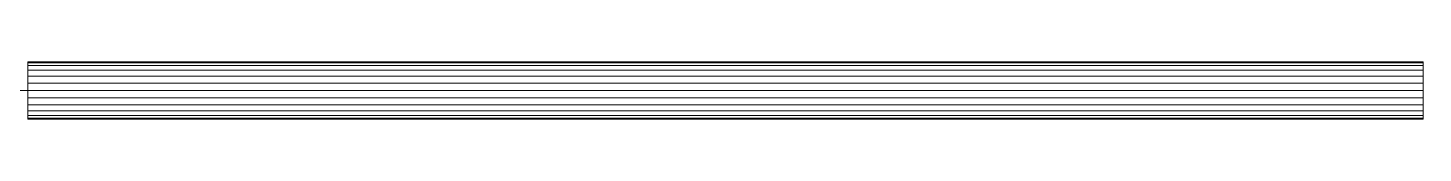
# Model space of a CAD drawing. Header units: inches. Extents: x -3325 to -59, y 5 to 733.
# Drawn here: x -659.13 to -627.28, y 384.98 to 386.29 of the extents above; entities that cross this region are included whole.
import ezdxf

# ---------------------------------------------------------------- set-up
doc = ezdxf.new("R2010")
doc.units = ezdxf.units.IN
doc.header["$MEASUREMENT"] = 0
doc.layers.add('P-PIPE', color=10, linetype='Continuous', lineweight=9)

msp = doc.modelspace()

# ---------------------------------------------------------------- linework, layer by layer
at = {"layer": 'P-PIPE', "color": 1}
for q in [(-662.121, 385.635, 1084), (-627.275, 385.635, 1084), (-627.275, 385.635, 1084)]:
    msp.add_line((-659.129, 385.635, 1084), q, dxfattribs=at)

# ---------------------------------------------------------------- meshes
mesh = msp.add_polyface(dxfattribs=at)
corners = [(-659.129, 384.978, 1084), (-659.129, 385, 1084.17), (-659.129, 385.066, 1084.329), (-659.129, 385.17, 1084.465), (-659.129, 385.306, 1084.569), (-659.129, 385.465, 1084.635), (-659.129, 385.635, 1084.657), (-659.129, 385.805, 1084.635), (-659.129, 385.964, 1084.569), (-659.129, 386.1, 1084.465), (-659.129, 386.204, 1084.329), (-659.129, 386.27, 1084.17), (-659.129, 386.293, 1084), (-659.129, 386.27, 1083.83), (-659.129, 386.204, 1083.671), (-659.129, 386.1, 1083.535), (-659.129, 385.964, 1083.431), (-659.129, 385.805, 1083.365), (-659.129, 385.635, 1083.342), (-659.129, 385.465, 1083.365), (-659.129, 385.306, 1083.431), (-659.129, 385.17, 1083.535), (-659.129, 385.066, 1083.671), (-659.129, 385, 1083.83)]
mesh.append_faces([[corners[k] for k in face] for face in [(19, 17, 18), (13, 11, 12)]], dxfattribs={"vtx0": -1, "color": 1})
mesh.append_faces([[corners[k] for k in face] for face in [(21, 15, 19, 20), (15, 11, 13, 14)]], dxfattribs={"vtx0": -1, "vtx1": -1, "color": 1})
mesh.append_faces([[corners[k] for k in face] for face in [(3, 8, 11)]], dxfattribs={"vtx0": -1, "vtx1": -1, "vtx2": -1, "color": 1})
mesh.append_faces([[corners[k] for k in face] for face in [(15, 21, 3, 11)]], dxfattribs={"vtx0": -1, "vtx1": -1, "vtx2": -1, "vtx3": -1, "color": 1})
mesh.append_faces([[corners[k] for k in face] for face in [(23, 0, 1)]], dxfattribs={"vtx2": -1, "color": 1})
mesh.append_faces([[corners[k] for k in face] for face in [(21, 22, 23, 3), (1, 2, 3, 23), (3, 4, 5, 8), (15, 16, 17, 19)]], dxfattribs={"vtx2": -1, "vtx3": -1, "color": 1})
mesh.append_faces([[corners[k] for k in face] for face in [(5, 6, 7, 8), (8, 9, 10, 11)]], dxfattribs={"vtx3": -1, "color": 1})
mesh = msp.add_polyface(dxfattribs=at)
corners = [(-659.129, 386.293, 1084), (-659.129, 386.27, 1084.17), (-659.129, 386.204, 1084.329), (-659.129, 386.1, 1084.465), (-659.129, 385.964, 1084.569), (-659.129, 385.805, 1084.635), (-659.129, 385.635, 1084.657), (-627.275, 385.635, 1084.657), (-627.275, 385.805, 1084.635), (-627.275, 385.964, 1084.569), (-627.275, 386.1, 1084.465), (-627.275, 386.204, 1084.329), (-627.275, 386.27, 1084.17), (-627.275, 386.293, 1084)]
mesh.append_faces([[corners[k] for k in face] for face in [(7, 8, 5, 6)]], dxfattribs={"vtx1": -1, "color": 1})
mesh.append_faces([[corners[k] for k in face] for face in [(8, 9, 4, 5), (3, 4, 9, 10), (11, 12, 1, 2), (2, 3, 10, 11)]], dxfattribs={"vtx1": -1, "vtx3": -1, "color": 1})
mesh.append_faces([[corners[k] for k in face] for face in [(12, 13, 0, 1)]], dxfattribs={"vtx3": -1, "color": 1})
mesh = msp.add_polyface(dxfattribs=at)
corners = [(-659.129, 385.635, 1083.342), (-659.129, 385.805, 1083.365), (-659.129, 385.964, 1083.431), (-659.129, 386.1, 1083.535), (-659.129, 386.204, 1083.671), (-659.129, 386.27, 1083.83), (-659.129, 386.293, 1084), (-627.275, 386.293, 1084), (-627.275, 386.27, 1083.83), (-627.275, 386.204, 1083.671), (-627.275, 386.1, 1083.535), (-627.275, 385.964, 1083.431), (-627.275, 385.805, 1083.365), (-627.275, 385.635, 1083.342)]
mesh.append_faces([[corners[k] for k in face] for face in [(7, 8, 5, 6)]], dxfattribs={"vtx1": -1, "color": 1})
mesh.append_faces([[corners[k] for k in face] for face in [(8, 9, 4, 5), (3, 4, 9, 10), (11, 12, 1, 2), (2, 3, 10, 11)]], dxfattribs={"vtx1": -1, "vtx3": -1, "color": 1})
mesh.append_faces([[corners[k] for k in face] for face in [(12, 13, 0, 1)]], dxfattribs={"vtx3": -1, "color": 1})
mesh = msp.add_polyface(dxfattribs=at)
corners = [(-627.275, 384.978, 1084), (-627.275, 385, 1083.83), (-627.275, 385.066, 1083.671), (-627.275, 385.17, 1083.535), (-627.275, 385.306, 1083.431), (-627.275, 385.465, 1083.365), (-627.275, 385.635, 1083.342), (-627.275, 385.805, 1083.365), (-627.275, 385.964, 1083.431), (-627.275, 386.1, 1083.535), (-627.275, 386.204, 1083.671), (-627.275, 386.27, 1083.83), (-627.275, 386.293, 1084), (-627.275, 386.27, 1084.17), (-627.275, 386.204, 1084.329), (-627.275, 386.1, 1084.465), (-627.275, 385.964, 1084.569), (-627.275, 385.805, 1084.635), (-627.275, 385.635, 1084.657), (-627.275, 385.465, 1084.635), (-627.275, 385.306, 1084.569), (-627.275, 385.17, 1084.465), (-627.275, 385.066, 1084.329), (-627.275, 385, 1084.17)]
mesh.append_faces([[corners[k] for k in face] for face in [(23, 21, 22)]], dxfattribs={"vtx0": -1, "color": 1})
mesh.append_faces([[corners[k] for k in face] for face in [(5, 9, 3, 4), (11, 13, 9, 10)]], dxfattribs={"vtx0": -1, "vtx1": -1, "color": 1})
mesh.append_faces([[corners[k] for k in face] for face in [(13, 16, 21)]], dxfattribs={"vtx0": -1, "vtx1": -1, "vtx2": -1, "color": 1})
mesh.append_faces([[corners[k] for k in face] for face in [(21, 3, 9, 13)]], dxfattribs={"vtx0": -1, "vtx1": -1, "vtx2": -1, "vtx3": -1, "color": 1})
mesh.append_faces([[corners[k] for k in face] for face in [(12, 13, 11)]], dxfattribs={"vtx1": -1, "color": 1})
mesh.append_faces([[corners[k] for k in face] for face in [(7, 8, 9), (17, 18, 19, 16), (14, 15, 16, 13)]], dxfattribs={"vtx2": -1, "color": 1})
mesh.append_faces([[corners[k] for k in face] for face in [(1, 2, 3, 21), (23, 0, 1, 21), (19, 20, 21, 16), (5, 6, 7, 9)]], dxfattribs={"vtx2": -1, "vtx3": -1, "color": 1})
mesh = msp.add_polyface(dxfattribs=at)
corners = [(-659.129, 385.635, 1084.657), (-659.129, 385.465, 1084.635), (-659.129, 385.306, 1084.569), (-659.129, 385.17, 1084.465), (-659.129, 385.066, 1084.329), (-659.129, 385, 1084.17), (-659.129, 384.978, 1084), (-627.275, 384.978, 1084), (-627.275, 385, 1084.17), (-627.275, 385.066, 1084.329), (-627.275, 385.17, 1084.465), (-627.275, 385.306, 1084.569), (-627.275, 385.465, 1084.635), (-627.275, 385.635, 1084.657)]
mesh.append_faces([[corners[k] for k in face] for face in [(8, 9, 4, 5), (3, 4, 9, 10), (11, 12, 1, 2), (2, 3, 10, 11)]], dxfattribs={"vtx1": -1, "vtx3": -1, "color": 1})
mesh.append_faces([[corners[k] for k in face] for face in [(6, 7, 8, 5)]], dxfattribs={"vtx2": -1, "color": 1})
mesh.append_faces([[corners[k] for k in face] for face in [(12, 13, 0, 1)]], dxfattribs={"vtx3": -1, "color": 1})
mesh = msp.add_polyface(dxfattribs=at)
corners = [(-659.129, 384.978, 1084), (-659.129, 385, 1083.83), (-659.129, 385.066, 1083.671), (-659.129, 385.17, 1083.535), (-659.129, 385.306, 1083.431), (-659.129, 385.465, 1083.365), (-659.129, 385.635, 1083.342), (-627.275, 385.635, 1083.342), (-627.275, 385.465, 1083.365), (-627.275, 385.306, 1083.431), (-627.275, 385.17, 1083.535), (-627.275, 385.066, 1083.671), (-627.275, 385, 1083.83), (-627.275, 384.978, 1084)]
mesh.append_faces([[corners[k] for k in face] for face in [(7, 8, 5, 6)]], dxfattribs={"vtx1": -1, "color": 1})
mesh.append_faces([[corners[k] for k in face] for face in [(8, 9, 4, 5), (3, 4, 9, 10), (11, 12, 1, 2), (2, 3, 10, 11)]], dxfattribs={"vtx1": -1, "vtx3": -1, "color": 1})
mesh.append_faces([[corners[k] for k in face] for face in [(12, 13, 0, 1)]], dxfattribs={"vtx3": -1, "color": 1})

doc.saveas('drawing.dxf')
